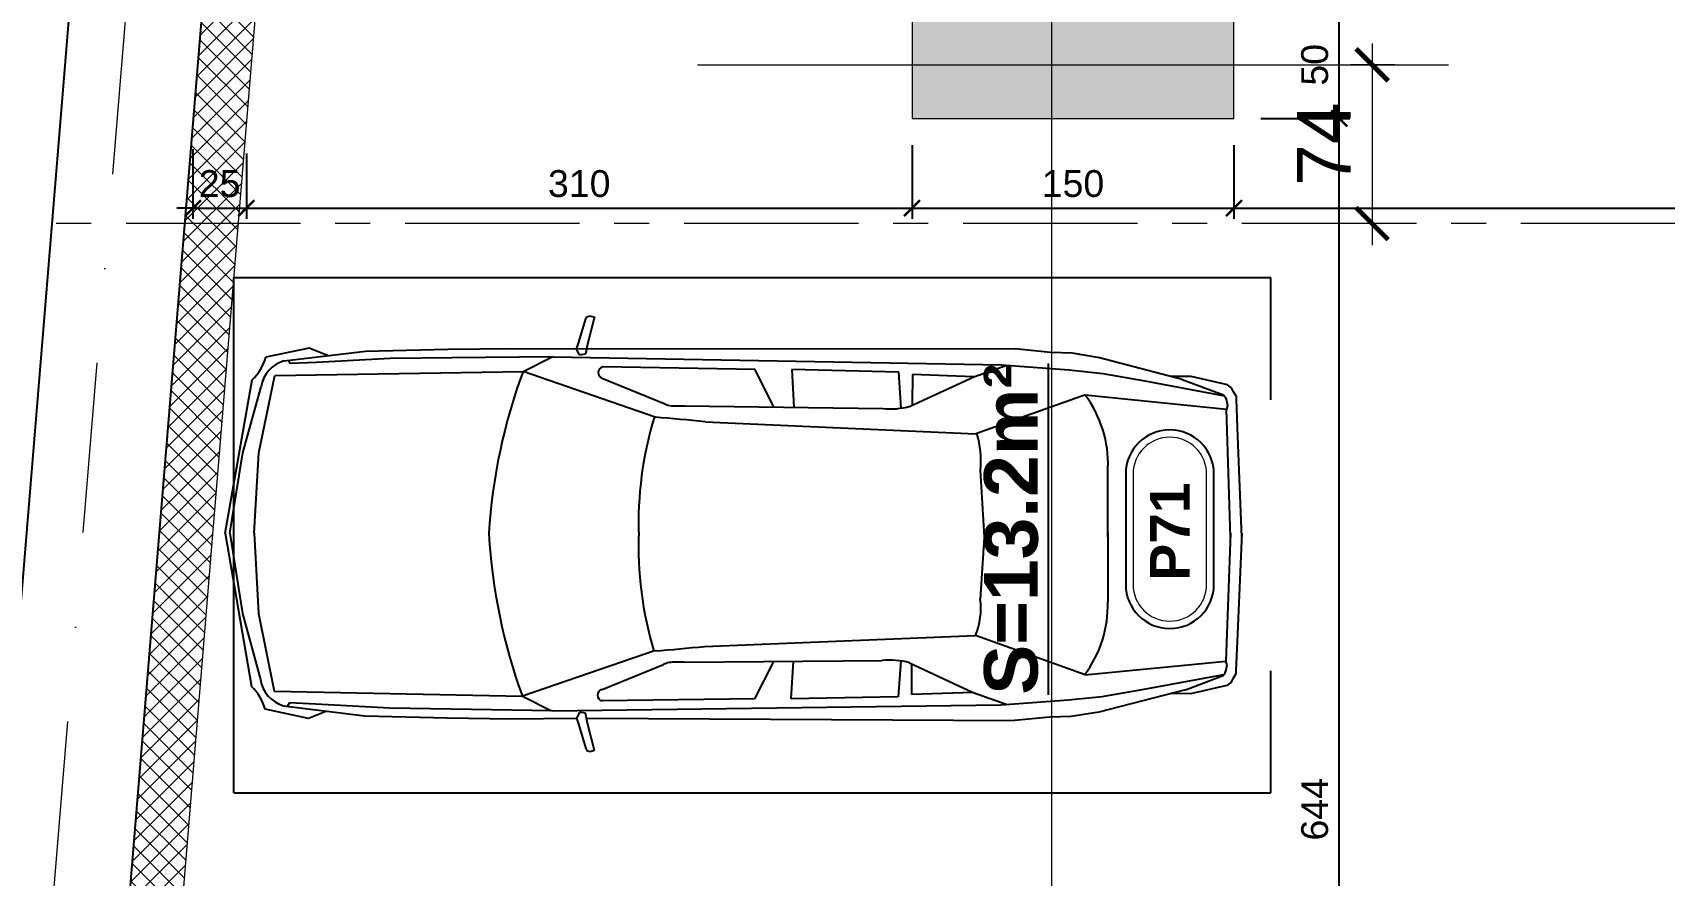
# Model space of a CAD drawing. Header units: centimetres. Extents: x 54080 to 59633, y -55119 to -48218.
# Drawn here: x 54463 to 55223, y -53726 to -53333 of the extents above; entities that cross this region are included whole.
import ezdxf
from ezdxf.enums import TextEntityAlignment as Align

# ---------------------------------------------------------------- set-up
doc = ezdxf.new("R2010")
doc.units = ezdxf.units.CM
doc.header["$LTSCALE"] = 50
doc.header["$MEASUREMENT"] = 0
for name, pattern in [('23486-A01$0${ Chain Double-Dash }', [0]), ('AXES', [2, 1.25, -0.25, 0.25, -0.25]), ('CACHE', [0.375, 0.25, -0.125]), ('CONTINU', [0]), ('Dot & Dashed', [335.138881, 158.75, -88.194444, 0, -88.194437])]:
    doc.linetypes.add(name, pattern=pattern)
doc.layers.get('0').update_dxf_attribs({"color": 8})
for name, color, linetype in [('AXES', 10, 'AXES'), ('BETON COUPE', 3, 'CONTINU'), ('BORD', 5, 'Continuous'), ('COTE 50ème', 1, 'Continuous'), ('FINI', 251, 'Continuous'), ('PILIER', 7, 'Continuous'), ('TEXTE', 7, 'Continuous')]:
    doc.layers.add(name, color=color, linetype=linetype)
for name, color, linetype, lineweight in [('BETON CACHE', 4, 'CACHE', 5), ('BETON HACHURE', 253, 'Continuous', 13), ('MACONNERIE COUPE', 7, 'Continuous', 30)]:
    doc.layers.add(name, color=color, linetype=linetype, lineweight=lineweight)
doc.layers.add('HORS GEL', color=7, linetype='CACHE', lineweight=15, true_color=0x00661a)
doc.layers.add('PREFA MUR SUP TRAME', color=7, linetype='Continuous', true_color=0xd7c7ff)
doc.styles.add('BRMNAMES', font='swisseb.ttf', dxfattribs={"height": 20})
doc.styles.add('RS_TEXT_1.50', font='arial.ttf', dxfattribs={"height": 12.5})
doc.styles.add('RS_TXT_100', font='arial.ttf', dxfattribs={"height": 25})
doc.styles.add('RS_TXT_50', font='arial.ttf', dxfattribs={"height": 12.5})
doc.dimstyles.new('RS_100CM_LINEAIRE', dxfattribs={"dimscale": 10, "dimtxt": 25, "dimasz": 1.5, "dimexe": 1, "dimexo": 2.5, "dimgap": 1, "dimtad": 1, "dimdec": 1, "dimrnd": 0.5, "dimdsep": 46, "dimtxsty": 'RS_TXT_100', "dimblk1": 'ARCHTICK', "dimblk2": 'ARCHTICK', "dimsah": 1, "dimcen": 2.5, "dimdle": 1, "dimclrt": 4, "dimadec": 0, "dimazin": 2, "dimtfac": 1, "dimtdec": 1, "dimtix": 1, "dimtmove": 2, "dimatfit": 3, "dimfxl": 1, "dimtolj": 1, "dimtzin": 0, "dimarcsym": 0})
doc.dimstyles.new('RS_50CM_LINEAIRE', dxfattribs={"dimscale": 5, "dimtxt": 12.5, "dimasz": 1.5, "dimexe": 1, "dimexo": 2.5, "dimgap": 1, "dimtad": 1, "dimdec": 1, "dimrnd": 0.5, "dimdsep": 46, "dimtxsty": 'RS_TXT_50', "dimblk1": 'ARCHTICK', "dimblk2": 'ARCHTICK', "dimsah": 1, "dimcen": 2.5, "dimdle": 1, "dimclrt": 4, "dimadec": 0, "dimazin": 2, "dimtfac": 1, "dimtdec": 1, "dimtix": 1, "dimtmove": 2, "dimatfit": 3, "dimfxl": 1, "dimtolj": 1, "dimtzin": 0, "dimarcsym": 0})

# ---------------------------------------------------------------- blocks, each defined once
blk = doc.blocks.new('_ArchTick')
at = {"color": 0, "linetype": 'ByBlock', "const_width": 0.15}
blk.add_lwpolyline([(-0.5, -0.5), (0.5, 0.5)], dxfattribs=at)
blk = doc.blocks.new('*D135')
at = {"layer": 'Defpoints', "color": 0, "linetype": 'ByBlock', "transparency": 16777216}
for p in [(71083.45, -44380.73), (71047.83, -44454.73), (71083.45, -44454.73)]:
    blk.add_point(p, dxfattribs=at)
at = {"layer": 'HORS GEL', "color": 0, "linetype": 'ByBlock', "lineweight": -2, "transparency": 16777216}
for p, q in [((71047.83, -44370.73), (71047.83, -44464.73)), ((71058.45, -44380.73), (71037.83, -44380.73)), ((71058.45, -44454.73), (71037.83, -44454.73))]:
    blk.add_line(p, q, dxfattribs=at)
at = {"layer": 'HORS GEL', "color": 0, "linetype": 'ByBlock', "lineweight": -2, "transparency": 16777216, "xscale": 15, "yscale": 15, "zscale": 15}
for p, rotation in [((71047.83, -44380.73), 90), ((71047.83, -44454.73), 270)]:
    blk.add_blockref('_ArchTick', p, dxfattribs=dict(at, rotation=rotation))
at = {"layer": 'HORS GEL', "color": 4, "linetype": 'ByBlock', "transparency": 16777216, "insert": (71025.33, -44417.73), "char_height": 25, "attachment_point": 5, "rotation": 90, "style": 'RS_TXT_100'}
blk.add_mtext('\\A1;74', dxfattribs=at)
blk = doc.blocks.new('*D1076')
at = {"layer": 'COTE 50ème', "color": 0, "lineweight": -2, "ltscale": 0.5, "transparency": 16777216}
for p, q in [((55071.72, -54022.36), (55071.72, -53368.36)), ((55035.17, -53373.36), (55076.72, -53373.36)), ((55035.17, -54017.36), (55076.72, -54017.36))]:
    blk.add_line(p, q, dxfattribs=at)
at = {"layer": 'Defpoints', "color": 0, "ltscale": 0.5, "transparency": 16777216}
for p in [(55022.67, -53373.36), (55071.72, -53373.36), (55022.67, -54017.36)]:
    blk.add_point(p, dxfattribs=at)
at = {"layer": 'COTE 50ème', "color": 0, "lineweight": -2, "ltscale": 0.5, "transparency": 16777216, "xscale": 7.5, "yscale": 7.5, "zscale": 7.5}
for p, rotation in [((55071.72, -53373.36), 90), ((55071.72, -54017.36), 270)]:
    blk.add_blockref('_ArchTick', p, dxfattribs=dict(at, rotation=rotation))
at = {"layer": 'COTE 50ème', "color": 4, "ltscale": 0.5, "transparency": 16777216, "insert": (55060.34, -53695.36), "char_height": 12.5, "attachment_point": 5, "rotation": 90, "style": 'RS_TXT_50'}
blk.add_mtext('\\A1;644', dxfattribs=at)
blk = doc.blocks.new('*D1077')
at = {"layer": 'COTE 50ème', "color": 0, "lineweight": -2, "ltscale": 0.5, "transparency": 16777216}
for p, q in [((55071.72, -53378.36), (55071.72, -53318.36)), ((55035.17, -53323.36), (55076.72, -53323.36)), ((55035.17, -53373.36), (55076.72, -53373.36))]:
    blk.add_line(p, q, dxfattribs=at)
at = {"layer": 'Defpoints', "color": 0, "ltscale": 0.5, "transparency": 16777216}
for p in [(55022.67, -53323.36), (55071.72, -53323.36), (55022.67, -53373.36)]:
    blk.add_point(p, dxfattribs=at)
at = {"layer": 'COTE 50ème', "color": 0, "lineweight": -2, "ltscale": 0.5, "transparency": 16777216, "xscale": 7.5, "yscale": 7.5, "zscale": 7.5}
for p, rotation in [((55071.72, -53323.36), 90), ((55071.72, -53373.36), 270)]:
    blk.add_blockref('_ArchTick', p, dxfattribs=dict(at, rotation=rotation))
at = {"layer": 'COTE 50ème', "color": 4, "ltscale": 0.5, "transparency": 16777216, "insert": (55060.34, -53348.36), "char_height": 12.5, "attachment_point": 5, "rotation": 90, "style": 'RS_TXT_50'}
blk.add_mtext('\\A1;50', dxfattribs=at)
blk = doc.blocks.new('*D1107')
at = {"layer": 'COTE 50ème', "color": 0, "lineweight": -2, "ltscale": 0.5, "transparency": 16777216}
for p, q in [((54537.58, -53387.7), (54537.58, -53420.17)), ((54562.49, -53389.75), (54562.49, -53420.17)), ((54537.58, -53415.17), (54530.08, -53415.17)), ((54537.58, -53415.17), (54562.49, -53415.17)), ((54562.49, -53415.17), (54569.99, -53415.17))]:
    blk.add_line(p, q, dxfattribs=at)
at = {"layer": 'Defpoints', "color": 0, "ltscale": 0.5, "transparency": 16777216}
for p in [(54537.58, -53375.2), (54562.49, -53377.25), (54562.49, -53415.17)]:
    blk.add_point(p, dxfattribs=at)
at = {"layer": 'COTE 50ème', "color": 0, "lineweight": -2, "ltscale": 0.5, "transparency": 16777216, "xscale": 7.5, "yscale": 7.5, "zscale": 7.5}
blk.add_blockref('_ArchTick', (54537.58, -53415.17), dxfattribs=at)
at = {"layer": 'COTE 50ème', "color": 0, "lineweight": -2, "ltscale": 0.5, "transparency": 16777216, "xscale": 7.5, "yscale": 7.5, "zscale": 7.5, "rotation": 180}
blk.add_blockref('_ArchTick', (54562.49, -53415.17), dxfattribs=at)
at = {"layer": 'COTE 50ème', "color": 4, "ltscale": 0.5, "transparency": 16777216, "insert": (54550.04, -53403.79), "char_height": 12.5, "attachment_point": 5, "style": 'RS_TXT_50'}
blk.add_mtext('\\A1;25', dxfattribs=at)
blk = doc.blocks.new('*D1108')
at = {"layer": 'COTE 50ème', "color": 0, "lineweight": -2, "ltscale": 0.5, "transparency": 16777216}
for p, q in [((54562.49, -53389.75), (54562.49, -53420.17)), ((54872.67, -53385.86), (54872.67, -53420.17)), ((54557.49, -53415.17), (54877.67, -53415.17))]:
    blk.add_line(p, q, dxfattribs=at)
at = {"layer": 'Defpoints', "color": 0, "ltscale": 0.5, "transparency": 16777216}
for p in [(54872.67, -53373.36), (54562.49, -53377.25), (54872.67, -53415.17)]:
    blk.add_point(p, dxfattribs=at)
at = {"layer": 'COTE 50ème', "color": 0, "lineweight": -2, "ltscale": 0.5, "transparency": 16777216, "xscale": 7.5, "yscale": 7.5, "zscale": 7.5, "rotation": 180}
blk.add_blockref('_ArchTick', (54562.49, -53415.17), dxfattribs=at)
at = {"layer": 'COTE 50ème', "color": 0, "lineweight": -2, "ltscale": 0.5, "transparency": 16777216, "xscale": 7.5, "yscale": 7.5, "zscale": 7.5}
blk.add_blockref('_ArchTick', (54872.67, -53415.17), dxfattribs=at)
at = {"layer": 'COTE 50ème', "color": 4, "ltscale": 0.5, "transparency": 16777216, "insert": (54717.58, -53403.79), "char_height": 12.5, "attachment_point": 5, "style": 'RS_TXT_50'}
blk.add_mtext('\\A1;310', dxfattribs=at)
blk = doc.blocks.new('*D1109')
at = {"layer": 'COTE 50ème', "color": 0, "lineweight": -2, "ltscale": 0.5, "transparency": 16777216}
for p, q in [((54872.67, -53385.86), (54872.67, -53420.17)), ((55022.67, -53385.86), (55022.67, -53420.17)), ((54867.67, -53415.17), (55027.67, -53415.17))]:
    blk.add_line(p, q, dxfattribs=at)
at = {"layer": 'Defpoints', "color": 0, "ltscale": 0.5, "transparency": 16777216}
for p in [(54872.67, -53373.36), (55022.67, -53373.36), (55022.67, -53415.17)]:
    blk.add_point(p, dxfattribs=at)
at = {"layer": 'COTE 50ème', "color": 0, "lineweight": -2, "ltscale": 0.5, "transparency": 16777216, "xscale": 7.5, "yscale": 7.5, "zscale": 7.5, "rotation": 180}
blk.add_blockref('_ArchTick', (54872.67, -53415.17), dxfattribs=at)
at = {"layer": 'COTE 50ème', "color": 0, "lineweight": -2, "ltscale": 0.5, "transparency": 16777216, "xscale": 7.5, "yscale": 7.5, "zscale": 7.5}
blk.add_blockref('_ArchTick', (55022.67, -53415.17), dxfattribs=at)
at = {"layer": 'COTE 50ème', "color": 4, "ltscale": 0.5, "transparency": 16777216, "insert": (54947.67, -53403.79), "char_height": 12.5, "attachment_point": 5, "style": 'RS_TXT_50'}
blk.add_mtext('\\A1;150', dxfattribs=at)
blk = doc.blocks.new('*D1110')
at = {"layer": 'COTE 50ème', "color": 0, "lineweight": -2, "ltscale": 0.5, "transparency": 16777216}
for p, q in [((55022.67, -53385.86), (55022.67, -53420.17)), ((55652.67, -53385.86), (55652.67, -53420.17)), ((55017.67, -53415.17), (55657.67, -53415.17))]:
    blk.add_line(p, q, dxfattribs=at)
at = {"layer": 'Defpoints', "color": 0, "ltscale": 0.5, "transparency": 16777216}
for p in [(55022.67, -53373.36), (55652.67, -53373.36), (55652.67, -53415.17)]:
    blk.add_point(p, dxfattribs=at)
at = {"layer": 'COTE 50ème', "color": 0, "lineweight": -2, "ltscale": 0.5, "transparency": 16777216, "xscale": 7.5, "yscale": 7.5, "zscale": 7.5, "rotation": 180}
blk.add_blockref('_ArchTick', (55022.67, -53415.17), dxfattribs=at)
at = {"layer": 'COTE 50ème', "color": 0, "lineweight": -2, "ltscale": 0.5, "transparency": 16777216, "xscale": 7.5, "yscale": 7.5, "zscale": 7.5}
blk.add_blockref('_ArchTick', (55652.67, -53415.17), dxfattribs=at)
at = {"layer": 'COTE 50ème', "color": 4, "ltscale": 0.5, "transparency": 16777216, "insert": (55337.67, -53403.79), "char_height": 12.5, "attachment_point": 5, "style": 'RS_TXT_50'}
blk.add_mtext('\\A1;630', dxfattribs=at)
blk = doc.blocks.new('*D1398')
at = {"layer": 'COTE 50ème', "color": 0, "lineweight": -2, "ltscale": 0.5, "transparency": 16777216}
for p, q in [((54580.88, -52095.28), (54404.67, -54239.33)), ((54654.4, -52106.34), (54575.48, -52099.85)), ((54479.01, -54240.42), (54400.09, -54233.94))]:
    blk.add_line(p, q, dxfattribs=at)
at = {"layer": 'Defpoints', "color": 0, "ltscale": 0.5, "transparency": 16777216}
for p in [(54666.86, -52107.36), (54405.08, -54234.35), (54491.47, -54241.45)]:
    blk.add_point(p, dxfattribs=at)
at = {"layer": 'COTE 50ème', "color": 0, "lineweight": -2, "ltscale": 0.5, "transparency": 16777216, "xscale": 7.5, "yscale": 7.5, "zscale": 7.5}
for p, rotation in [((54580.47, -52100.26), 85.30167886990876), ((54405.08, -54234.35), 265.3016788699088)]:
    blk.add_blockref('_ArchTick', p, dxfattribs=dict(at, rotation=rotation))
at = {"layer": 'COTE 50ème', "color": 4, "ltscale": 0.5, "transparency": 16777216, "insert": (54481.43, -53166.37), "char_height": 12.5, "attachment_point": 5, "rotation": 85.30168, "style": 'RS_TXT_50'}
blk.add_mtext('\\A1;2141.5', dxfattribs=at)
blk = doc.blocks.new('*D1403')
at = {"layer": 'COTE 50ème', "color": 0, "lineweight": -2, "ltscale": 0.5, "transparency": 16777216}
for p, q in [((54749.74, -49513.65), (54359.63, -54260.32)), ((54841.37, -49526.19), (54744.35, -49518.22)), ((54452.08, -54262.9), (54355.06, -54254.92))]:
    blk.add_line(p, q, dxfattribs=at)
at = {"layer": 'Defpoints', "color": 0, "ltscale": 0.5, "transparency": 16777216}
for p in [(54853.83, -49527.22), (54360.04, -54255.33), (54464.54, -54263.92)]:
    blk.add_point(p, dxfattribs=at)
at = {"layer": 'COTE 50ème', "color": 0, "lineweight": -2, "ltscale": 0.5, "transparency": 16777216, "xscale": 7.5, "yscale": 7.5, "zscale": 7.5}
for p, rotation in [((54749.33, -49518.63), 85.30167751912303), ((54360.04, -54255.33), 265.301677519123)]:
    blk.add_blockref('_ArchTick', p, dxfattribs=dict(at, rotation=rotation))
at = {"layer": 'COTE 50ème', "color": 4, "ltscale": 0.5, "transparency": 16777216, "insert": (54543.34, -51886.05), "char_height": 12.5, "attachment_point": 5, "rotation": 85.30168, "style": 'RS_TXT_50'}
blk.add_mtext('\\A1;4752.5', dxfattribs=at)
blk = doc.blocks.new('PILIER')
at = {"color": 252}
blk.add_lwpolyline([(1.563, 1.2), (-1.437, 1.2, 1), (-1.437, -1.2), (1.563, -1.2, 1), (1.563, 1.2, -1)], format="xyb", dxfattribs=at)
at = {"color": 10, "lineweight": 20}
blk.add_lwpolyline([(1.563, 1), (-1.437, 1, 1), (-1.437, -1), (1.563, -1, 1)], format="xyb", close=True, dxfattribs=at)
at = {"color": 7, "style": 'BRMNAMES'}
blk.add_attdef('PILIER_TEXTE', text='', height=1.076, dxfattribs=at).set_placement((0, 0), align=Align.MIDDLE_CENTER)
blk = doc.blocks.new('A$C99aa3423')
at = {"layer": 'AXES', "lineweight": 5, "ltscale": 1.3}
blk.add_line((3195, -2560), (-1985, -2560), dxfattribs=at)
at = {"layer": 'HORS GEL', "linetype": '23486-A01$0${ Chain Double-Dash }', "ltscale": 1.2}
for p, q in [((-1265, -1195), (-1265, -4150)), ((-1430, -2486), (-1080, -2486))]:
    blk.add_line(p, q, dxfattribs=at)
at = {"layer": 'HORS GEL', "linetype": 'ByBlock'}
dim = blk.add_linear_dim(base=(-1115.62, -2560), p1=(-1080, -2486), p2=(-1080, -2560), angle=90, dimstyle='RS_100CM_LINEAIRE', dxfattribs=at)
dim.commit()
dim.dimension.update_dxf_attribs({"geometry": '*D135', "text_midpoint": (-1138.12, -2523), "insert": (-72163.45, 41894.73)})

msp = doc.modelspace()

# ---------------------------------------------------------------- hatches: boundary and pattern name
at = {"layer": 'BETON HACHURE', "transparency": 33554585}
h = msp.add_hatch(dxfattribs=at)
h.set_pattern_fill('ANSI37', color=256, scale=50, angle=270, style=0)
h.set_pattern_definition([(315, (861.459, 19655.393), (4.4194174, 4.4194174), []), (45, (861.459, 19655.393), (-4.4194174, 4.4194174), [])])
h.paths.add_polyline_path([(56357.67, -51847.22), (56382.67, -51847.22), (56382.67, -52172.22), (56357.67, -52172.22)], flags=0)
h.paths.add_polyline_path([(56357.67, -51847.22), (56382.67, -51847.22), (56382.67, -52172.22), (56357.67, -52172.22)], flags=0)
h.paths.add_polyline_path([(58537.67, -51987.36), (58537.67, -52037.36), (58617.67, -52037.36), (58617.67, -51987.36)], flags=0)
h.paths.add_polyline_path([(58157.67, -51987.36), (58157.67, -52037.36), (58237.67, -52037.36), (58237.67, -51987.36)], flags=0)
edge = h.paths.add_edge_path(flags=0)
edge.add_arc((58197.67, -50672.36), 40, 0, 360)
edge = h.paths.add_edge_path(flags=0)
edge.add_arc((58197.67, -49997.36), 40, 0, 360)
edge = h.paths.add_edge_path(flags=0)
edge.add_arc((58197.67, -51272.36), 40, 0, 360)
h.paths.add_polyline_path([(59277.67, -49527.22), (54853.83, -49527.22), (54464.54, -54263.92), (59277.59, -54736.58), (59277.67, -54713.51)])
edge = h.paths.add_edge_path(flags=0)
edge.add_arc((58197.67, -51272.36), 40, 0, 360)
h.paths.add_polyline_path([(56982.67, -49552.22), (56982.67, -49972.36), (57007.67, -49972.36), (57007.67, -49552.22), (58577.68, -49552.22), (58577.67, -50022.36), (58617.67, -50022.36), (58617.67, -49552.22), (59247.67, -49552.22), (59247.67, -51282.36), (58617.67, -51282.36), (58617.67, -50647.36), (58577.67, -50647.36), (58577.67, -51312.36), (59247.67, -51312.36), (59247.67, -52057.36), (58577.67, -52057.36), (58577.67, -53447.36), (58617.67, -53447.36), (58617.67, -52087.36), (59247.67, -52087.36), (59247.67, -54709.01), (58245.17, -54610.07), (58245.17, -54122.36), (58220.17, -54122.36), (58220.17, -54607.62), (56915.17, -54479.46), (56915.17, -54122.36), (56890.17, -54122.36), (56890.17, -54477.01), (55702.67, -54360.39), (55702.67, -54122.36), (55652.67, -54122.36), (55652.67, -54355.48), (54491.47, -54241.45), (54666.86, -52107.36), (54872.67, -52107.36), (54872.67, -52057.36), (54670.97, -52057.36), (54672.82, -52037.36), (54872.67, -52037.36), (54872.67, -51987.36), (54676.72, -51987.36), (54733.43, -51297.36), (54872.67, -51297.36), (54872.67, -51247.36), (54737.54, -51247.36), (54782.74, -50697.36), (54872.67, -50697.36), (54872.67, -50647.36), (54786.85, -50647.36), (54876.86, -49552.22), (55655.17, -49552.22), (55655.17, -49972.36), (55680.17, -49972.36), (55680.17, -49552.22)], flags=16)
h.paths.add_polyline_path([(58157.67, -51232.36), (58157.67, -51312.36), (58237.67, -51312.36), (58237.67, -51232.36)], flags=0)
at = {"layer": 'PREFA MUR SUP TRAME'}
h = msp.add_hatch(color=256, dxfattribs=at)
h.paths.add_polyline_path([(57412.67, -51987.36), (57412.67, -52037.36), (57492.67, -52037.36), (57492.67, -51987.36)])
h.paths.add_polyline_path([(55702.67, -52412.36), (55682.67, -52412.36), (55682.67, -52087.36), (56127.67, -52087.36), (56127.67, -52412.36), (56107.67, -52412.36), (56107.67, -52107.36), (55917.67, -52107.36), (55917.67, -52412.36), (55892.67, -52412.36), (55892.67, -52107.36), (55702.67, -52107.36)])
h.paths.add_polyline_path([(55702.67, -52797.36), (55652.67, -52797.36), (55652.67, -52927.36), (55702.67, -52927.36)])
h.paths.add_polyline_path([(55022.67, -52847.36), (55022.67, -52797.36), (54872.67, -52797.36), (54872.67, -52847.36)])
h.paths.add_polyline_path([(55022.67, -53373.36), (55022.67, -53323.36), (54872.67, -53323.36), (54872.67, -53373.36)])
h.paths.add_polyline_path([(55702.67, -53222.36), (55652.67, -53222.36), (55652.67, -53372.36), (55702.67, -53372.36)])
h.paths.add_polyline_path([(55702.67, -53972.36), (55652.67, -53972.36), (55652.67, -54122.36), (55702.67, -54122.36)])
h.paths.add_polyline_path([(55022.67, -54067.36), (55022.67, -54017.36), (54872.67, -54017.36), (54872.67, -54067.36)])
h.paths.add_polyline_path([(55022.67, -52107.36), (55022.67, -52057.36), (54872.67, -52057.36), (54872.67, -52107.36)])
edge = h.paths.add_edge_path()
edge.add_arc((57452.67, -51272.36), 40, 0, 360)
edge = h.paths.add_edge_path()
edge.add_arc((57452.67, -50672.36), 40, 0, 360)
edge = h.paths.add_edge_path()
edge.add_arc((57572.67, -49997.36), 40, 0, 360)
h.paths.add_polyline_path([(56107.67, -53323.39), (56157.67, -53323.39), (56157.67, -53397.39), (56107.67, -53397.39)])

# ---------------------------------------------------------------- linework, layer by layer
at = {"layer": 'BETON CACHE', "color": 232, "linetype": 'Dot & Dashed', "ltscale": 0.01}
msp.add_lwpolyline([(59078.3, -54847.46), (57765.06, -54807.71), (54417.81, -54401.92), (54818.91, -49521.26), (58468.18, -49407.74), (59057.59, -49414.31)], close=True, dxfattribs=at)
at = {"layer": 'BETON COUPE', "lineweight": 5}
for points in [[(59277.67, -49527.22), (54853.83, -49527.22), (54464.54, -54263.92), (59277.59, -54736.58), (59277.67, -54713.51)], [(55022.67, -53373.36), (55022.67, -53323.36), (54872.67, -53323.36), (54872.67, -53373.36)]]:
    msp.add_lwpolyline(points, close=True, dxfattribs=at)
msp.add_lwpolyline([(56890.17, -54477.01), (55702.67, -54360.39), (55702.67, -54122.36), (55652.67, -54122.36), (55652.67, -54355.48), (54491.47, -54241.45), (54666.86, -52107.36), (54872.67, -52107.36), (54872.67, -52057.36), (54670.97, -52057.36), (54672.62, -52037.35), (54872.67, -52037.36), (54872.67, -51987.36), (54676.72, -51987.36), (54733.43, -51297.36), (54872.67, -51297.36), (54872.67, -51247.36)], dxfattribs=at)
at = {"layer": 'BORD'}
msp.add_lwpolyline([(59277.67, -54713.51), (59277.67, -49527.22), (54853.83, -49527.22), (54464.54, -54263.92), (59277.59, -54736.58)], close=True, dxfattribs=at)
at = {"layer": 'FINI'}
for p, q in [((54556.71, -53687.62), (54556.71, -53447.62)), ((55039.87, -53447.62), (54556.71, -53447.62)), ((55039.87, -53504.46), (55039.87, -53447.62)), ((54719.69, -53469.89), (54720.64, -53466.7)), ((54720.64, -53466.7), (54721.11, -53465.79)), ((54721.11, -53465.79), (54722.48, -53465.35)), ((54724.77, -53465.83), (54721.43, -53478.59)), ((54722.48, -53465.35), (54724.74, -53465.94)), ((54717.32, -53478.09), (54719.69, -53469.89)), ((54591.73, -53480.43), (54571.57, -53484.63)), ((54580.11, -53486.31), (54618.01, -53481.78)), ((54600.34, -53483.89), (54591.73, -53480.43)), ((54618.01, -53481.78), (54656.41, -53480.91)), ((54656.41, -53480.91), (54686.13, -53480.59)), ((54686.13, -53480.59), (54920.69, -53480.78)), ((54716.37, -53480.83), (54717.32, -53478.09)), ((54717.71, -53483.58), (54716.37, -53480.83)), ((54721.43, -53478.59), (54720.46, -53483.16)), ((54720.94, -53480.92), (54721.44, -53480.92)), ((54937.17, -53482.43), (54920.69, -53480.78)), ((54947.24, -53482.78), (54937.17, -53482.43)), ((54582.87, -53487.65), (54582.06, -53486.08)), ((54595.2, -53487.06), (54582.87, -53487.65)), ((54629.48, -53485.32), (54595.2, -53487.06)), ((54658.28, -53485), (54629.48, -53485.32)), ((54705.37, -53484.49), (54658.28, -53485)), ((54691.43, -53491.24), (54704.99, -53484.5)), ((54705.37, -53484.49), (54914.37, -53488.17)), ((54718.63, -53483.59), (54717.71, -53483.58)), ((54720.46, -53483.16), (54718.63, -53483.59)), ((54799.63, -53490.4), (54728.56, -53489.2)), ((54901.47, -53493.8), (54916.88, -53488.36)), ((54914.37, -53488.17), (54945.95, -53490.57)), ((54960.06, -53484.93), (54947.24, -53482.78)), ((54998.58, -53495.02), (54960.06, -53484.93)), ((54552.61, -53566.64), (54565.18, -53495.22)), ((54568.29, -53529.18), (54575.79, -53493.12)), ((54575.79, -53493.12), (54691.43, -53491.24)), ((54752.91, -53512.59), (54691.43, -53491.24)), ((54728.55, -53494.5), (54757.17, -53506.23)), ((54808.32, -53507.87), (54799.63, -53490.4)), ((54866.46, -53491.6), (54816.61, -53490.44)), ((54816.61, -53490.44), (54817.6, -53508)), ((54867.63, -53508.38), (54866.46, -53491.6)), ((54871.73, -53507.53), (54901.47, -53493.8)), ((54872.83, -53492.68), (54872.8, -53506.91)), ((54901.47, -53493.8), (54872.83, -53492.68)), ((54945.95, -53490.57), (54961.51, -53492.23)), ((54961.51, -53492.23), (54981.21, -53495.67)), ((54981.21, -53495.67), (55018.22, -53502.65)), ((55002.68, -53493.61), (54993.56, -53493.71)), ((54998.58, -53495.02), (55017.86, -53502.13)), ((55019.64, -53497.54), (55002.68, -53493.61)), ((55021.48, -53498.89), (55019.64, -53497.54)), ((54560.87, -53529.16), (54569.42, -53498.41)), ((54953.55, -53502.19), (54902.47, -53520.32)), ((54953.41, -53502.18), (55019.19, -53508.89)), ((55017.86, -53502.13), (55018.79, -53503.49)), ((55018.79, -53503.49), (55019.26, -53504.86)), ((55019.26, -53504.86), (55019.74, -53507.14)), ((55022.42, -53500.71), (55021.48, -53498.89)), ((55023.81, -53502.98), (55022.42, -53500.71)), ((55023.83, -53504.35), (55023.81, -53502.98)), ((55024.46, -53521.63), (55023.83, -53504.35)), ((54766.71, -53507.31), (54859, -53508.56)), ((55019.74, -53507.14), (55019.19, -53508.89)), ((55020.99, -53568.59), (55019.19, -53508.89)), ((54776.24, -53514.76), (54902.47, -53520.32)), ((55026.28, -53568.6), (55024.46, -53521.63)), ((54554.71, -53566.64), (54560.87, -53529.16)), ((54566.19, -53566.67), (54568.29, -53529.18)), ((54906.38, -53568.37), (54904.56, -53537.3)), ((54963.9, -53568.47), (54963.97, -53536.36)), ((54552.61, -53566.64), (54564.88, -53638.11)), ((54554.71, -53566.64), (54560.71, -53604.15)), ((54566.19, -53566.67), (54568.14, -53604.17)), ((54906.38, -53566.38), (54904.43, -53597.44)), ((54963.9, -53566.51), (54963.84, -53598.62)), ((55020.99, -53566.63), (55018.94, -53626.32)), ((55026.29, -53566.64), (55024.27, -53613.6)), ((54560.71, -53604.15), (54569.13, -53634.93)), ((54568.14, -53604.17), (54575.49, -53640.25)), ((54776.03, -53619.45), (54902.28, -53614.41)), ((54953.28, -53632.75), (54902.28, -53614.41)), ((55024.27, -53613.6), (55023.57, -53630.88)), ((54752.69, -53621.52), (54691.11, -53642.61)), ((54766.47, -53626.86), (54858.76, -53625.99)), ((54808.08, -53626.46), (54799.32, -53643.9)), ((54816.29, -53643.93), (54817.36, -53626.38)), ((54867.38, -53626.2), (54866.15, -53642.98)), ((54953.14, -53632.76), (55018.94, -53626.32)), ((55019.49, -53628.07), (55018.94, -53626.32)), ((54728.25, -53639.51), (54756.92, -53627.9)), ((54871.49, -53627.07), (54901.16, -53640.93)), ((54872.52, -53641.93), (54872.55, -53627.57)), ((54980.91, -53639.38), (55017.95, -53632.55)), ((55000.12, -53639.67), (55017.59, -53633.07)), ((55017.59, -53633.07), (55018.53, -53631.72)), ((55018.53, -53631.72), (55019, -53630.35)), ((55019, -53630.35), (55019.49, -53628.07)), ((55022.14, -53634.51), (55021.2, -53636.33)), ((55023.55, -53632.25), (55022.14, -53634.51)), ((55023.57, -53630.88), (55023.55, -53632.25)), ((55039.87, -53687.62), (55039.87, -53630.78)), ((54575.49, -53640.25), (54691.11, -53642.61)), ((54901.16, -53640.93), (54872.52, -53641.93)), ((54901.16, -53640.93), (54916.55, -53646.43)), ((55000.12, -53639.67), (54959.72, -53650.04)), ((54961.2, -53642.75), (54980.91, -53639.38)), ((55002.37, -53641.53), (54993.38, -53641.4)), ((55019.35, -53637.67), (55002.37, -53641.53)), ((55021.2, -53636.33), (55019.35, -53637.67)), ((54591.37, -53653.01), (54571.23, -53648.73)), ((54579.77, -53647.08), (54617.66, -53651.77)), ((54582.54, -53645.75), (54581.72, -53647.32)), ((54594.87, -53646.4), (54582.54, -53645.75)), ((54600, -53649.58), (54591.37, -53653.01)), ((54629.14, -53648.28), (54594.87, -53646.4)), ((54657.94, -53648.71), (54629.14, -53648.28)), ((54705.03, -53649.42), (54657.94, -53648.71)), ((54691.11, -53642.61), (54704.65, -53649.41)), ((54705.03, -53649.42), (54914.04, -53646.61)), ((54799.32, -53643.9), (54728.24, -53644.81)), ((54866.15, -53642.98), (54816.29, -53643.93)), ((54914.04, -53646.61), (54945.63, -53644.34)), ((54945.63, -53644.34), (54961.2, -53642.75)), ((54617.66, -53651.77), (54656.05, -53652.8)), ((54656.05, -53652.8), (54685.77, -53653.25)), ((54685.77, -53653.25), (54716.37, -53652.92)), ((54717.71, -53650.21), (54716.37, -53652.96)), ((54716.37, -53652.96), (54717.32, -53655.7)), ((54717.32, -53655.7), (54719.69, -53663.9)), ((54718.63, -53650.2), (54717.71, -53650.21)), ((54720.46, -53650.63), (54718.63, -53650.2)), ((54721.43, -53655.19), (54720.46, -53650.63)), ((54720.94, -53652.87), (54721.44, -53652.87)), ((54724.77, -53667.96), (54721.43, -53655.19)), ((54721.44, -53652.87), (54920.34, -53654.02)), ((54936.82, -53652.44), (54920.34, -53654.02)), ((54946.89, -53652.13), (54936.82, -53652.44)), ((54959.72, -53650.04), (54946.89, -53652.13)), ((54719.69, -53663.9), (54720.64, -53667.09)), ((54720.64, -53667.09), (54721.11, -53668)), ((54721.11, -53668), (54722.48, -53668.44)), ((54722.48, -53668.44), (54724.74, -53667.85)), ((54556.71, -53687.62), (55039.87, -53687.62))]:
    msp.add_line(p, q, dxfattribs=at)
for centre, major_axis, ratio, start_param, end_param in [((54549.58, -53478.6), (-22.79, 0.28), 1, 2.33652, 2.886122), ((54584.19, -53500.68), (-14.94, 0.38), 1, -1.269219, -0.12741), ((54729.08, -53491.85), (2.56, 0.88), 1, 1.435807, 4.182632), ((54877.96, -53575.08), (30.21, 230.33), 0.871542, 1.314587, 1.649297), ((54910.64, -53534.28), (53.36, 0.57), 1, -0.04965, 0.632628), ((54914.98, -53562.15), (-169.78, 1.6), 1, -0.287391, 0.04404), ((54663.28, -54602.96), (232.64, 1069.03), 1, 0.110836, 0.132256), ((54762.95, -53495.55), (5.81, 10.66), 1, 3.144817, 3.358791), ((54764.23, -53427.19), (-80.15, 0.77), 0.999999, 1.522288, 1.611465), ((54862.59, -53473.85), (34.89, 0.83), 1, 4.585523, 4.953624), ((54860.63, -53532.95), (-44.14, 0.78), 1, 3.06056, 3.452838), ((54914.96, -53572.63), (-169.79, 0.75), 1, -0.03434, 0.297091), ((54877.99, -53559.55), (-29.26, 230.45), 0.871538, 1.492296, 1.827005), ((54860.49, -53601.6), (-44.24, 1.25), 0.85675, 2.830193, 3.284587), ((54910.5, -53600.48), (53.36, 0.48), 1, -0.656582, 0.025696), ((54667.56, -52530.79), (1092.99, 48.28), 1, -1.537057, -1.515637), ((54762.65, -53638.6), (12.07, 1.35), 1, 1.736829, 1.950804), ((54763.65, -53706.96), (-80.13, 2.06), 1, 4.702988, 4.792166), ((54862.2, -53660.72), (-34.89, 0.82), 1, 4.466762, 4.834863), ((54549.22, -53654.67), (22.65, 2.55), 1, 0.151456, 0.701058), ((54583.91, -53632.73), (14.94, 0.38), 1, 3.264527, 4.406336), ((54728.77, -53642.16), (2.56, 0.88), 1, 1.435807, 4.182632)]:
    msp.add_ellipse(centre, major_axis=major_axis, ratio=ratio, start_param=start_param, end_param=end_param, dxfattribs=at)

# ---------------------------------------------------------------- block references
at = {"layer": 'MACONNERIE COUPE', "lineweight": 5, "ltscale": 0.5}
msp.add_blockref('A$C99aa3423', (56202.67, -50862.36), dxfattribs=at)
at = {"layer": 'PILIER', "xscale": 17.145, "yscale": 17.145, "zscale": 17.145, "rotation": 89.99999999999999}
msp.add_blockref('PILIER', (54992.79, -53565.89), dxfattribs=at).add_auto_attribs({'PILIER_TEXTE': 'P71'})

# ---------------------------------------------------------------- texts
at = {"layer": 'TEXTE', "insert": (54918.93, -53564.81), "char_height": 25, "width": 958.4363, "attachment_point": 5, "rotation": 90, "style": 'RS_TEXT_1.50'}
msp.add_mtext('{\\fArial|b1|i0|c0|p34;\\LS=13.2m²}', dxfattribs=at)

# ---------------------------------------------------------------- dimensions: what is measured, and where the dimension line sits
at = {"layer": 'COTE 50ème', "ltscale": 0.5}
dim = msp.add_aligned_dim(p1=(54853.83, -49527.22), p2=(54464.54, -54263.92), distance=-104.85, dimstyle='RS_50CM_LINEAIRE', dxfattribs=at)
dim.commit()
dim.dimension.update_dxf_attribs({"geometry": '*D1403', "text_midpoint": (54543.34, -51886.05)})
for base, p1, p2, angle, picture, middle in [((54405.08, -54234.35), (54666.86, -52107.36), (54491.47, -54241.45), 85.30168, '*D1398', (54481.43, -53166.37)), ((55071.72, -53323.36), (55022.67, -53373.36), (55022.67, -53323.36), 90, '*D1077', (55060.34, -53348.36)), ((55071.72, -53373.36), (55022.67, -54017.36), (55022.67, -53373.36), 90, '*D1076', (55060.34, -53695.36))]:
    dim = msp.add_linear_dim(base=base, p1=p1, p2=p2, angle=angle, dimstyle='RS_50CM_LINEAIRE', dxfattribs=at)
    dim.commit()
    dim.dimension.update_dxf_attribs({"geometry": picture, "text_midpoint": middle})
for base, p1, p2, picture, middle in [((54562.49, -53415.17), (54537.58, -53375.2), (54562.49, -53377.25), '*D1107', (54550.04, -53403.79)), ((54872.67, -53415.17), (54562.49, -53377.25), (54872.67, -53373.36), '*D1108', (54717.58, -53403.79)), ((55022.67, -53415.17), (54872.67, -53373.36), (55022.67, -53373.36), '*D1109', (54947.67, -53403.79)), ((55652.67, -53415.17), (55022.67, -53373.36), (55652.67, -53373.36), '*D1110', (55337.67, -53403.79))]:
    dim = msp.add_linear_dim(base=base, p1=p1, p2=p2, dimstyle='RS_50CM_LINEAIRE', dxfattribs=at)
    dim.commit()
    dim.dimension.update_dxf_attribs({"geometry": picture, "text_midpoint": middle})

doc.saveas('drawing.dxf')
